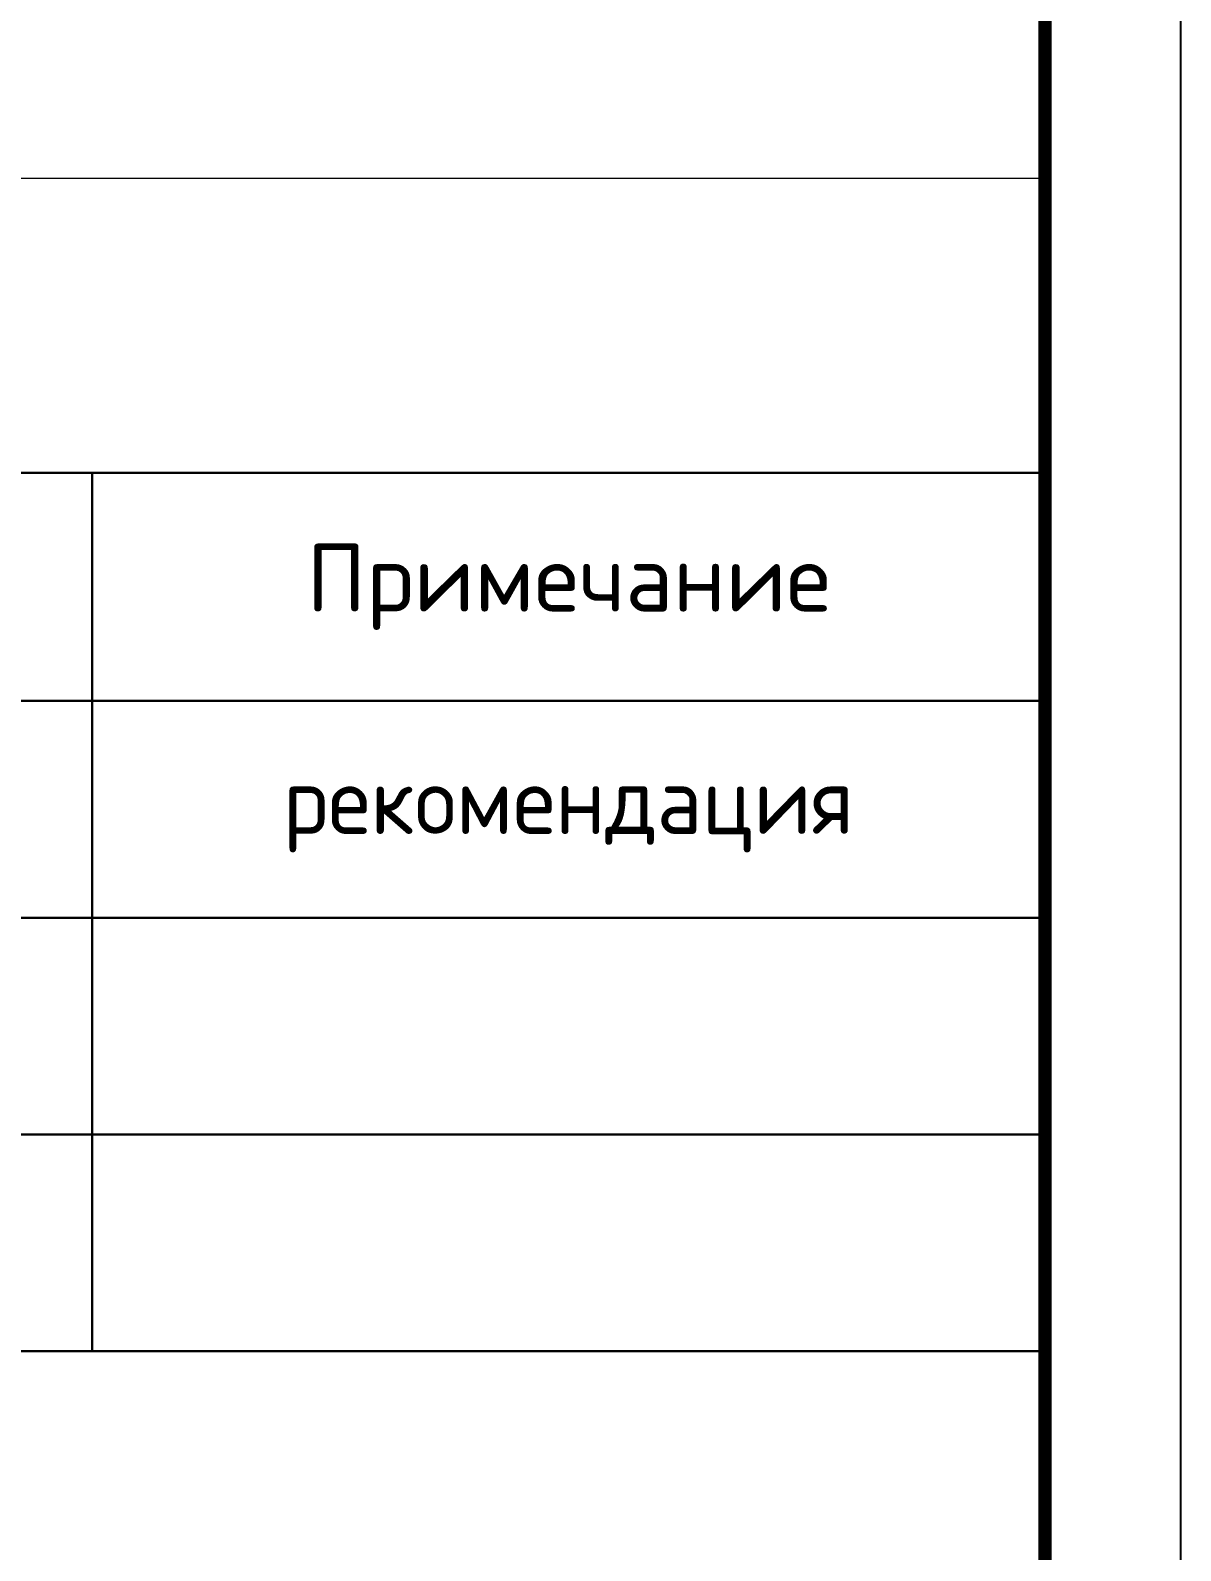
# Model space of a CAD drawing. Header units: metres. Extents: x 1981 to 7362, y 1229 to 3678.
# Drawn here: x 3390.9 to 3433.3, y 2385 to 2441.2 of the extents above; entities that cross this region are included whole.
import ezdxf
from ezdxf.enums import TextEntityAlignment as Align

# ---------------------------------------------------------------- set-up
doc = ezdxf.new("R2010")
doc.units = ezdxf.units.M
doc.layers.add('Форматы', color=7, linetype='Continuous')
doc.styles.add('-ISOCPEUR-', font='isocpeur.ttf')
doc.styles.add('GOST-2.304_Type-B', font='GOST Common.ttf')
doc.styles.get("Standard").update_dxf_attribs({"font": 'GOST Common.ttf'})

# ---------------------------------------------------------------- blocks, each defined once
blk = doc.blocks.new('*U143')
blk.add_lwpolyline([(0, 0), (420, 0), (420, -297), (0, -297)], close=True)
at = {"const_width": 0.5}
blk.add_lwpolyline([(20, -5), (415, -5), (415, -292), (20, -292)], close=True, dxfattribs=at)
at = {"style": 'GOST-2.304_Type-B'}
blk.add_attdef('РАЗРАБОТАЛ', text='', height=2.5, dxfattribs=at).set_placement((250.501, -264.224), align=Align.MIDDLE_LEFT)
at = {"style": 'GOST-2.304_Type-B', "flags": 8}
for tag, height, p in [('ДАТА', 2.5, (290.074, -264.402)), ('ЛИСТ', 3, (386.388, -271.915)), ('ЛИСТОВ', 3, (403.888, -271.915)), ('ФОРМАТ', 3, (380.972, -294.745))]:
    blk.add_attdef(tag, text='', height=height, dxfattribs=at).set_placement(p, align=Align.MIDDLE_CENTER)
at = {"style": 'GOST-2.304_Type-B'}
blk.add_attdef('ПРОВЕРИЛ', (250.749, -270.729), '', height=2.5, dxfattribs=at)
at = {"lineweight": 30, "flags": 104}
for tag, p in [('ТЕПЛОВЫЕ_СЕТИ', (330, -269.5)), ('ИМЯ_ЧЕРТЕЖА', (330, -284.5))]:
    blk.add_attdef(tag, text='', height=3, dxfattribs=at).set_placement(p, align=Align.MIDDLE_CENTER)
blk = doc.blocks.new('*T67')
at = {"lineweight": 30, "transparency": 16777216}
for p, q in [((0, -10.878), (185, -10.878)), ((0, -10.878), (0, -43.295)), ((41.844, -10.878), (41.844, -43.295)), ((77.844, -10.878), (77.844, -43.295)), ((113.844, -10.878), (113.844, -43.295)), ((149.844, -10.878), (149.844, -43.295)), ((185, -10.878), (185, -43.295)), ((0, -19.295), (185, -19.295)), ((0, -27.295), (185, -27.295)), ((0, -35.295), (185, -35.295)), ((0, -43.295), (185, -43.295))]:
    blk.add_line(p, q, dxfattribs=at)
at = {"layer": 'Defpoints', "color": 8, "linetype": 'ByBlock', "lineweight": 0, "transparency": 16777216}
for p, q in [((0, 0), (185, 0)), ((0, 0), (0, -10.878)), ((185, 0), (185, -10.878))]:
    blk.add_line(p, q, dxfattribs=at)
at = {"color": 0, "transparency": 16777216, "attachment_point": 5, "style": '-ISOCPEUR-'}
for s, insert, char_height, width in [('Нагрузки на неподвижные опоры (на 1 трубу)', (92.5, -5.439), 3.5, 175.5757), ('Наименование неподвижной опоры', (20.922, -15.086), 2.5, 32.41958), ('Осевая нагрузка, кгс', (59.844, -15.086), 2.5, 29.02521), ('Боковая нагрузка, кгс', (95.844, -15.086), 2.5, 28.3576), ('Вертикальная нагрузка, кгс', (131.844, -15.086), 2.5, 31.13131), ('Примечание', (167.422, -15.086), 2.5, 26.30898), ('4473,80', (59.844, -23.295), 2.5, 29.02521), ('3170,40', (95.844, -23.295), 2.5, 28.3576), ('0,10', (131.844, -23.295), 2.5, 31.13131), ('Н1', (20.922, -23.295), 2.5, 32.41958), ('Н2', (20.922, -31.295), 2.5, 32.41958), ('17018,00', (59.844, -31.295), 2.5, 29.02521), ('3169,10', (95.844, -31.295), 2.5, 28.3576), ('0,80', (131.844, -31.295), 2.5, 28.35782), ('Н3', (20.922, -39.295), 2.5, 32.41958), ('11033,10', (59.844, -39.295), 2.5, 29.02521), ('677,70', (95.844, -39.295), 2.5, 28.3576), ('262,10', (131.844, -39.295), 2.5, 31.13131)]:
    blk.add_mtext(s, dxfattribs=dict(at, insert=insert, char_height=char_height, width=width))
at = {"color": 0, "transparency": 16777216, "insert": (167.422, -23.295), "char_height": 2.5, "width": 26.30898, "attachment_point": 5}
blk.add_mtext('рекомендация', dxfattribs=at)

msp = doc.modelspace()

# ---------------------------------------------------------------- block references
msp.add_blockref('*T67', (3243.291, 2435.696))
at = {"layer": 'Форматы'}
msp.add_blockref('*U143', (3013.291, 2620.512), dxfattribs=at)

doc.saveas('drawing.dxf')
